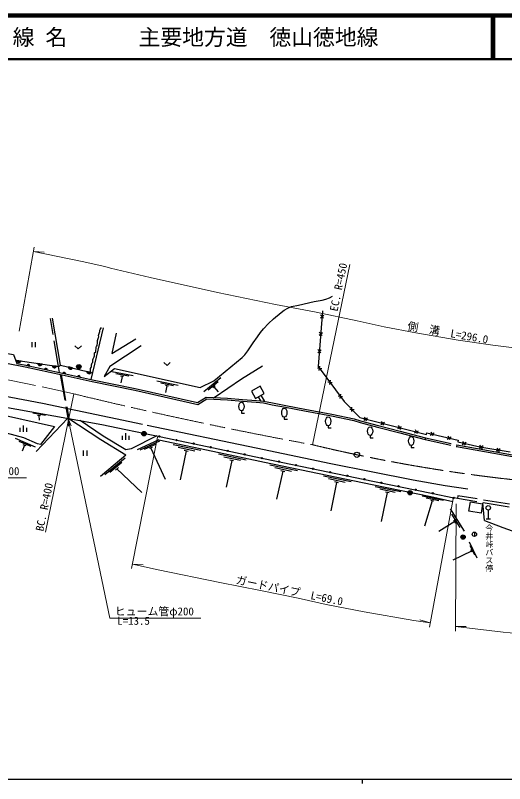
# Model space of a CAD drawing. Units: millimetres at full size, sheet at 1:1000; details may follow other scales. Extents: x 40000 to 680000, y 20000 to 380000.
# Drawn here: x 188482 to 300670, y 204000 to 380000 of the extents above; entities that cross this region are included whole.
import ezdxf
from ezdxf.enums import TextEntityAlignment as Align

# ---------------------------------------------------------------- set-up
doc = ezdxf.new("R2010")
doc.units = ezdxf.units.MM
doc.header["$LTSCALE"] = 1000
doc.linetypes.add('CHAIN', pattern=[18.5, 12, -1.5, 3.5, -1.5])
doc.linetypes.add('DASHED', pattern=[7.5, 6, -1.5])
for name, color, linetype, lineweight in [('M-BGD', 7, 'Continuous', 25), ('M-BMK', 2, 'CHAIN', 13), ('M-BMK-SRVR', 3, 'Continuous', 25), ('M-STR-HTXT', 7, 'Continuous', 13), ('M-TTL', 2, 'Continuous', 140), ('M-TTL-BAND', 7, 'Continuous', 25), ('M-TTL-LINE', 7, 'Continuous', 50)]:
    doc.layers.add(name, color=color, linetype=linetype, lineweight=lineweight)
doc.layers.add('M-BMK-HTXT', color=7, linetype='Continuous')
doc.layers.add('M-TTL-TXT', color=7, linetype='Continuous')
doc.styles.add('@ＭＳ ゴシック', font='')
doc.styles.add('ＭＳ ゴシック', font='')
doc.styles.get('@ＭＳ ゴシック').set_extended_font_data('@MS Gothic')
doc.styles.get('ＭＳ ゴシック').set_extended_font_data('MS Gothic')

# ---------------------------------------------------------------- blocks, each defined once
blk = doc.blocks.new('open_arrow')
at = {"color": 0, "linetype": 'Continuous', "lineweight": -2}
blk.add_lwpolyline([(7.5, 1.25), (0, 0), (7.5, -1.25)], dxfattribs=at)

msp = doc.modelspace()

# ---------------------------------------------------------------- hatches: boundary and pattern name
at = {"layer": 'M-BGD'}
for points in [[(189781, 300813, -0.82183), (188801, 300958)], [(191142, 299795), (191754, 299664, 0.84072)], [(194616, 300097, -0.82183), (193635, 300242)], [(197939, 299604, -0.82183), (196959, 299749)], [(201596, 299224, -0.82183), (200632, 299454)], [(202536, 299498, -1), (203536, 299498, -0.41421), (203036, 298998, -0.41421)], [(195810, 298795), (195198, 298926, -0.84072)], [(199371, 298031), (199982, 297895, 0.84072)], [(202727, 297280), (203338, 297144, 0.84072)], [(205840, 298207, -0.82183), (204877, 298437)], [(217478, 284174, -1), (218478, 284174, -0.41421), (217978, 283674, -0.41421)], [(221366, 283567, -1), (221660, 283505, -0.41421), (221482, 283389, -0.41421)], [(225281, 282745, -1), (225574, 282683, -0.41421), (225397, 282567, -0.41421)], [(229195, 281922, -1), (229489, 281861, -0.41421), (229311, 281745, -0.41421)], [(233110, 281100, -1), (233403, 281039, -0.41421), (233226, 280923, -0.41421)], [(237023, 280274, -1), (237317, 280212, -0.41421), (237139, 280096, -0.41421)], [(240936, 279442, -1), (241229, 279380, -0.41421), (241051, 279264, -0.41421)], [(244848, 278610, -1), (245142, 278548, -0.41421), (244964, 278432, -0.41421)], [(248765, 277796, -1), (249059, 277736, -0.41421), (248881, 277619, -0.41421)], [(252682, 276988, -1), (252976, 276928, -0.41421), (252799, 276811, -0.41421)], [(256600, 276180, -1), (256894, 276120, -0.41421), (256717, 276003, -0.41421)], [(260517, 275373, -1), (260811, 275312, -0.41421), (260634, 275195, -0.41421)], [(264435, 274565, -1), (264729, 274504, -0.41421), (264552, 274387, -0.41421)], [(268353, 273757, -1), (268646, 273696, -0.41421), (268469, 273580, -0.41421)], [(272271, 272952, -0.41421), (272448, 273069, -0.41421), (272565, 272892, -1)], [(276190, 272150, -0.41421), (276367, 272267, -0.41421), (276483, 272090, -1)], [(278495, 270631, -1), (279495, 270631, -0.41421), (278995, 270131, -0.41421)], [(280108, 271348, -0.41421), (280285, 271465, -0.41421), (280402, 271288, -1)], [(284027, 270544, -1), (284320, 270479, -0.41421), (284141, 270365, -0.41421)], [(288839, 269475, -1), (289132, 269413, -0.41421), (288955, 269297, -0.41421)], [(290631, 260478, -1), (291631, 260478, -0.41421), (291131, 259978, -0.41421)]]:
    msp.add_hatch(color=256, dxfattribs=at).paths.add_polyline_path(points)

# ---------------------------------------------------------------- linework, layer by layer
at = {"layer": 'M-BGD', "linetype": 'DASHED'}
for p, q in [((198400, 299536), (196514, 310535)), ((198784, 297749), (200512, 287697)), ((198995, 297704), (200722, 287659)), ((289934, 269946), (289829, 269305)), ((301691, 267347), (289829, 269305)), ((301759, 267995), (289934, 269946))]:
    msp.add_line(p, q, dxfattribs=at)
at = {"layer": 'M-BGD'}
for p, q in [((198848, 299882), (197007, 310619)), ((258426, 310699), (259185, 311350)), ((258480, 311404), (259131, 310645)), ((205857, 296580), (208702, 308454)), ((258120, 306711), (258879, 307362)), ((258174, 307416), (258825, 306657)), ((192239, 305157), (192239, 303957)), ((193039, 305157), (193039, 303957)), ((257814, 302723), (258573, 303373)), ((257868, 303428), (258519, 302668)), ((189781, 300813), (188801, 300958)), ((191142, 299795), (191754, 299664)), ((194616, 300097), (193635, 300242)), ((197939, 299604), (196959, 299749)), ((198631, 298191), (198400, 299536)), ((201596, 299224), (200632, 299454)), ((257748, 299235), (258737, 299091)), ((258170, 298668), (258315, 299657)), ((195198, 298926), (195810, 298795)), ((199371, 298031), (199982, 297895)), ((205840, 298207), (204877, 298437)), ((215507, 297441), (210586, 298329)), ((214470, 297323), (211517, 297856)), ((202727, 297280), (203338, 297144)), ((213285, 297232), (212596, 297357)), ((212940, 297294), (212674, 295818)), ((225788, 295193), (220891, 296200)), ((224748, 295100), (221810, 295704)), ((235561, 296947), (231700, 293770)), ((234979, 296080), (232663, 294174)), ((260138, 296028), (261128, 295884)), ((260561, 295461), (260705, 296450)), ((223562, 295038), (222876, 295179)), ((223219, 295108), (222917, 293639)), ((234282, 295117), (233742, 294673)), ((234012, 294895), (234965, 293737)), ((244789, 291659), (244227, 292649)), ((245656, 291549), (244836, 292994)), ((262529, 292821), (263519, 292677)), ((262952, 292254), (263096, 293243)), ((195409, 288326), (192458, 288866)), ((240327, 289391), (240327, 288891)), ((240327, 288891), (241027, 288891)), ((265155, 289756), (266155, 289735)), ((265645, 289246), (265665, 290246)), ((193261, 280096), (200512, 287697)), ((194224, 288238), (193535, 288364)), ((193879, 288301), (193942, 287269)), ((250152, 287982), (250152, 287482)), ((250152, 287482), (250852, 287482)), ((268393, 287286), (269252, 287798)), ((269078, 287113), (268566, 287972)), ((272956, 286130), (272444, 286989)), ((189603, 284574), (189603, 285474)), ((190353, 284574), (190353, 286074)), ((191103, 284574), (191103, 285474)), ((260214, 286001), (260214, 285501)), ((260214, 285501), (260914, 285501)), ((272270, 286304), (273129, 286816)), ((276148, 285322), (277007, 285834)), ((276833, 285148), (276321, 286007)), ((213061, 282766), (213061, 283666)), ((213811, 282766), (213811, 284266)), ((214561, 282766), (214561, 283666)), ((269821, 283747), (269821, 283247)), ((280025, 284339), (280884, 284851)), ((280711, 284166), (280199, 285025)), ((283630, 283836), (284483, 284358)), ((284317, 283670), (283795, 284523)), ((287519, 282899), (288372, 283421)), ((288206, 282734), (287684, 283587)), ((193139, 281101), (188525, 283028)), ((192101, 281210), (189332, 282366)), ((190924, 281376), (190278, 281646)), ((221372, 282729), (216441, 280444)), ((221550, 282481), (217014, 280379)), ((220769, 281789), (218047, 280527)), ((231010, 280314), (224649, 281650)), ((269821, 283247), (270521, 283247)), ((282556, 283256), (282466, 282866)), ((289705, 281611), (289634, 281218)), ((290967, 281708), (291809, 282249)), ((291658, 281558), (291118, 282399)), ((190601, 281511), (190023, 280127)), ((204053, 280309), (204053, 279109)), ((204853, 280309), (204853, 279109)), ((219852, 281033), (219217, 280739)), ((219534, 280886), (222824, 273787)), ((229658, 280200), (225841, 281001)), ((227669, 280219), (226284, 273627)), ((228114, 280125), (227224, 280312)), ((279243, 281496), (279243, 280996)), ((279243, 280996), (279943, 280996)), ((294890, 280852), (295708, 281427)), ((295587, 280730), (295011, 281548)), ((298831, 280166), (299649, 280742)), ((299527, 280045), (298952, 280863)), ((213830, 279237), (208018, 274376)), ((213623, 278595), (209021, 274745)), ((241429, 278109), (235071, 279461)), ((240076, 277998), (236262, 278809)), ((238533, 277928), (237643, 278117)), ((212934, 277549), (210172, 275239)), ((212106, 276387), (211462, 275848)), ((238088, 278022), (236795, 271944)), ((253173, 275661), (246807, 276974)), ((251821, 275542), (248002, 276329)), ((211784, 276118), (217470, 270695)), ((249833, 275553), (248331, 269204)), ((250278, 275462), (249387, 275645)), ((265488, 273121), (259122, 274434)), ((264136, 273002), (260316, 273790)), ((262147, 273014), (260802, 266490)), ((262593, 272922), (261701, 273106)), ((276829, 270824), (270951, 272027)), ((275582, 270712), (272055, 271433)), ((273746, 270720), (272376, 264024)), ((274157, 270636), (273335, 270804)), ((286630, 268848), (281740, 269893)), ((285589, 268764), (282655, 269391)), ((289829, 269305), (288986, 269444)), ((284059, 268784), (282313, 262962)), ((284402, 268711), (283717, 268857)), ((296069, 264312), (295657, 268343)), ((291430, 261843), (288271, 266944)), ((296920, 266680), (296920, 264680)), ((289238, 264015), (285552, 261731)), ((290492, 262674), (288597, 265735)), ((289459, 263658), (289017, 264372)), ((296420, 264680), (297420, 264680)), ((293738, 261624), (293738, 260624)), ((294382, 255687), (292628, 259282)), ((293074, 257274), (288780, 255179)), ((293816, 256301), (292763, 258458)), ((293197, 257023), (292951, 257526))]:
    msp.add_line(p, q, dxfattribs=at)
for points in [[(217320, 304308), (210132, 299566), (208882, 297267), (211182, 299113), (230889, 294721), (234002, 296240), (240468, 301606), (241087, 302224), (241771, 303156), (243043, 304956), (243998, 306391), (244662, 307348), (245367, 308165), (246556, 309420), (247699, 310461), (249436, 311929), (250155, 312430), (250942, 312891), (251812, 313283), (253426, 313627), (257030, 314434), (258830, 314778), (259679, 314959), (260522, 315299), (261168, 315656)], [(258906, 312339), (257927, 299585), (263897, 291577), (267433, 287894), (282729, 284019), (282824, 284394), (290024, 282660), (289936, 282295), (295009, 281190), (301958, 279981)], [(205748, 298229), (205687, 298585), (205687, 298854), (205737, 299102), (205839, 299325), (205949, 299515), (205979, 299724), (205951, 299941), (205990, 300172), (206114, 300390), (206227, 300580), (206273, 300794), (206243, 301106), (206298, 301337), (206418, 301488), (206487, 301616), (206559, 301790), (206601, 302010), (206601, 302462), (206661, 302663), (206905, 302945), (206958, 303225), (206994, 303653), (207037, 303971), (207115, 304176), (207207, 304398), (207234, 304518), (207287, 304811), (207324, 305215), (207324, 305554), (207398, 305727), (207568, 306189), (207587, 306337), (207568, 306642), (207590, 306866), (207807, 307325), (207857, 307606), (207877, 307874), (207934, 308067), (208196, 308504)], [(211562, 307186), (210602, 302516), (216107, 305919)], [(176960, 304216), (188053, 302293), (188847, 300248)], [(202113, 304295), (202863, 303595), (203613, 304295)], [(174291, 302678), (190768, 299466), (199199, 297660), (206074, 296122), (215902, 294135), (230356, 290882), (232374, 292152), (237121, 291892), (240559, 291640), (243732, 291363), (245347, 291201), (247399, 290807), (250452, 290243), (254785, 289416), (260978, 288234), (266076, 287163), (267547, 286737), (271535, 285647), (276627, 284335), (282462, 282867), (282466, 282866)], [(188557, 300994), (198400, 299536), (198848, 299882), (206224, 298115)], [(188847, 300248), (190848, 299858), (199284, 298051), (206157, 296513), (215985, 294526), (230283, 291308), (232269, 292559), (237146, 292291), (240591, 292038), (243769, 291761), (245404, 291597), (247473, 291200), (250526, 290636), (254860, 289808), (261057, 288626), (266173, 287551), (267655, 287122), (271637, 286034), (276726, 284722), (282556, 283256)], [(222509, 300479), (223259, 299779), (224009, 300479)], [(234071, 292460), (240369, 296763), (245175, 299734)], [(137044, 299182), (145368, 298653), (152693, 297931), (160045, 297030), (167804, 296013), (179756, 293961), (194735, 291153), (217605, 286382)], [(136099, 296924), (150224, 295638), (156792, 294912), (162364, 294195), (173820, 292428), (191814, 289288), (208305, 286272), (221513, 283536)], [(213830, 279237), (208053, 282740), (200512, 287697)], [(220894, 283664), (215051, 280677), (213832, 280464), (208619, 283625), (203342, 287180)], [(218675, 286130), (243716, 280920), (260781, 277375), (270042, 275510), (279702, 273584), (287041, 272278), (292205, 271569)], [(221513, 283536), (235392, 280621), (245798, 278408), (270426, 273329), (283881, 270576), (288986, 269444)], [(221346, 282743), (235224, 279828), (245632, 277614), (270263, 272535), (283712, 269783), (288810, 268652)], [(289705, 281611), (293959, 280840), (303322, 279194)], [(289634, 281218), (293889, 280446), (303277, 278796)], [(296069, 264312), (300265, 262687), (302424, 261912), (304988, 261684), (314012, 260411), (321862, 259631), (331916, 258613), (334140, 258420), (337348, 257876), (340335, 257271), (342278, 256847), (343223, 256558), (344053, 256217), (345236, 255561), (346061, 254911), (348936, 251927)]]:
    msp.add_lwpolyline(points, dxfattribs=at)
for points in [[(243531, 292254), (245532, 293389), (244594, 295041), (242594, 293907)], [(181740, 289319), (197485, 285835), (194266, 281672), (193572, 281855), (190456, 283214), (186477, 284312), (184703, 285295), (182372, 286374)], [(292826, 268562), (295622, 268069), (295250, 265959), (292454, 266452)]]:
    msp.add_lwpolyline(points, close=True, dxfattribs=at)
at = {"layer": 'M-BGD', "linetype": 'DASHED'}
for points in [[(282466, 282866), (289531, 281237), (289634, 281218)], [(282556, 283256), (289611, 281629), (289705, 281611)]]:
    msp.add_lwpolyline(points, dxfattribs=at)
at = {"layer": 'M-BGD'}
for centre, radius in [((203036, 299498), 500), ((217978, 284174), 500), ((221513, 283536), 150), ((225427, 282714), 150), ((229342, 281892), 150), ((233256, 281069), 150), ((237170, 280243), 150), ((241083, 279411), 150), ((244995, 278579), 150), ((248912, 277766), 150), ((252829, 276958), 150), ((256747, 276150), 150), ((260664, 275342), 150), ((264582, 274534), 150), ((268500, 273726), 150), ((272418, 272922), 150), ((276337, 272120), 150), ((278995, 270631), 500), ((280255, 271318), 150), ((284173, 270511), 150), ((288986, 269444), 150), ((296920, 267180), 500), ((291131, 260478), 500), ((293738, 261124), 500)]:
    msp.add_circle(centre, radius, dxfattribs=at)
for centre, radius, start, end in [((189305, 300982), 505, 182.7448, 340.40299), ((191437, 299676), 318, 357.80038, 158.01811), ((194140, 300266), 505, 182.7448, 340.40299), ((197463, 299774), 505, 182.7448, 340.40299), ((201137, 299434), 505, 177.69699, 335.35518), ((195493, 298807), 318, 357.80038, 158.01811), ((199664, 297910), 318, 357.27858, 157.49631), ((203020, 297159), 318, 357.27858, 157.49631), ((205381, 298417), 505, 177.69699, 335.35518)]:
    msp.add_arc(centre, radius, start, end, dxfattribs=at)
for centre in [(240327, 290391), (250152, 288982), (260214, 287001), (269821, 284747), (279243, 282496)]:
    msp.add_ellipse(centre, major_axis=(0, 1000), ratio=0.6, dxfattribs=at)
at = {"layer": 'M-BMK'}
msp.add_lwpolyline([(68102, 300441), (75149, 301378), (80576, 301917), (85131, 302322), (91995, 302751), (100077, 303036), (109096, 303345), (115414, 303347), (127174, 303234), (142289, 302502), (156978, 301138), (167110, 299759), (181362, 297593), (197432, 294328), (201909, 293289)], dxfattribs=at)
for centre, radius, start, end in [((437579, 1265122), 1000000, 256.36885, 259.57507), ((342956, 641418), 370000, 256.50817, 284.46852)]:
    msp.add_arc(centre, radius, start, end, dxfattribs=at)
at = {"layer": 'M-BMK-SRVR'}
msp.add_circle((266801, 279340), 600, dxfattribs=at)
at = {"layer": 'M-STR-HTXT'}
for p, q in [((189340, 307680), (192787, 326905)), ((192610, 325920), (195061, 325771)), ((256632, 281629), (265140, 322950)), ((201909, 293289), (195420, 261580)), ((221050, 283390), (215147, 253312)), ((283432, 239828), (288830, 269210)), ((289398, 238962), (289570, 268100)), ((215340, 254294), (217787, 254100)), ((283613, 240812), (281257, 241500)), ((289404, 239969), (291859, 240019))]:
    msp.add_line(p, q, dxfattribs=at)
for points in [[(307137, 303310), (297950, 304410), (290022, 305564), (280309, 307239), (273083, 308675), (266863, 310042), (257464, 311991), (248158, 313797), (234819, 316550), (219366, 319985), (210311, 322122), (208979, 322444), (203812, 323645), (192610, 325920)], [(168018, 290703), (170110, 274080), (191025, 274080)], [(200617, 287678), (210110, 241940), (231025, 241940)], [(568826, 277991), (443890, 249192), (440681, 248385), (436533, 247376), (431905, 246306), (427450, 245329), (421574, 244121), (416787, 243203), (409177, 241866), (401398, 240654), (394566, 239716), (384165, 238514), (372300, 237476), (362048, 236864), (353238, 236544), (342965, 236413), (332744, 236541), (320480, 237037), (311533, 237634), (300304, 238664), (289404, 239969)], [(283613, 240812), (279814, 241365), (268449, 243325), (259771, 245050), (253289, 246474), (244676, 248260), (235396, 250061), (221196, 252992), (215340, 254294)]]:
    msp.add_lwpolyline(points, dxfattribs=at)
at = {"layer": 'M-TTL'}
msp.add_line((680000, 380000), (40000, 380000), dxfattribs=at)
at = {"layer": 'M-TTL-BAND'}
for p, q in [((40000, 205000), (579000, 205000)), ((268000, 205000), (268000, 204000))]:
    msp.add_line(p, q, dxfattribs=at)
at = {"layer": 'M-TTL-LINE'}
for p, q in [((297750, 380000), (297750, 370000)), ((298250, 380000), (298250, 370000)), ((40000, 370000), (680000, 370000))]:
    msp.add_line(p, q, dxfattribs=at)

# ---------------------------------------------------------------- block references
at = {"layer": 'M-STR-HTXT', "xscale": 240, "yscale": 240, "rotation": 281.7}
msp.add_blockref('open_arrow', (200617, 287678), dxfattribs=at)

# ---------------------------------------------------------------- texts
at = {"layer": 'M-BMK-HTXT', "style": '@ＭＳ ゴシック'}
msp.add_text('今井峠バス停', height=1320, rotation=270, dxfattribs=at).set_placement((297110, 263480), align=Align.MIDDLE_LEFT)
at = {"layer": 'M-STR-HTXT', "style": 'ＭＳ ゴシック'}
msp.add_text('EC. R=450', height=1833, rotation=78.365, dxfattribs=at).set_placement((265140, 322950), align=Align.BOTTOM_RIGHT)
for s, rotation, p in [('側\u3000溝\u3000L=296.0', 350.213, (287404, 305858)), ('ガードパイプ\u3000L=69.0', 348.288, (251038, 246782))]:
    msp.add_text(s, height=1833, rotation=rotation, dxfattribs=at).set_placement(p, align=Align.BOTTOM_CENTER)
for s, p in [('ヒューム管φ600', (171275, 274130)), ('ヒューム管φ200', (211275, 241990))]:
    msp.add_text(s, height=1833, dxfattribs=at).set_placement(p, align=Align.BOTTOM_LEFT)
msp.add_text('BC. R=400', height=1833, rotation=78.435, dxfattribs=at).set_placement((195420, 261580), align=Align.BOTTOM_LEFT)
msp.add_text('L=13.5', height=1833, dxfattribs=at).set_placement((211845, 242222), align=Align.TOP_LEFT)
at = {"layer": 'M-TTL-TXT', "style": 'ＭＳ ゴシック'}
for s, p in [('路 線 名', (180380, 375000)), ('主要地方道\u3000徳山徳地線', (216734, 375000))]:
    msp.add_text(s, height=3666, dxfattribs=at).set_placement(p, align=Align.MIDDLE_LEFT)

doc.saveas('drawing.dxf')
